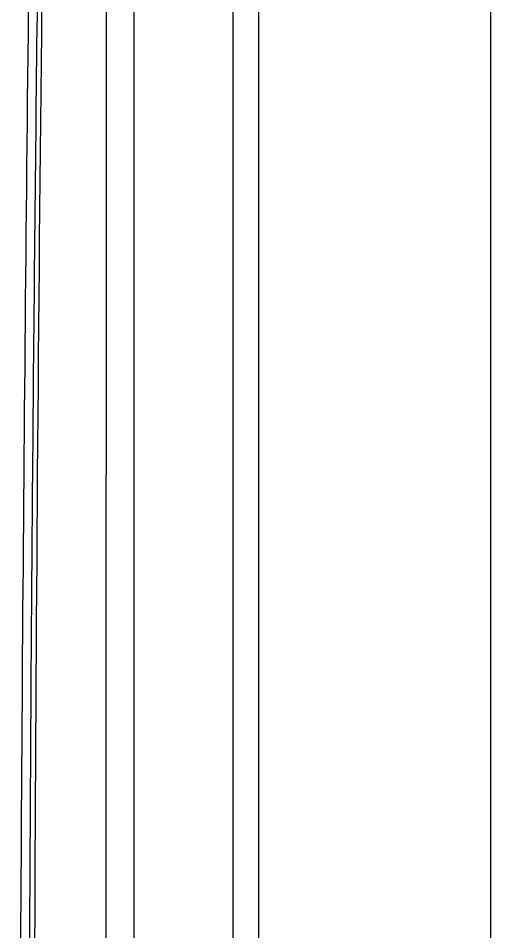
# Model space of a CAD drawing. Header units: inches. Extents: x 2 to 87, y 6 to 129.
# Drawn here: x 2.11 to 6.29, y 61.48 to 69.57 of the extents above; entities that cross this region are included whole.
import ezdxf

# ---------------------------------------------------------------- set-up
doc = ezdxf.new("R2010")
doc.units = ezdxf.units.IN
doc.header["$MEASUREMENT"] = 0
doc.layers.add('1', color=4, linetype='Continuous')

# ---------------------------------------------------------------- blocks, each defined once
blk = doc.blocks.new('2026 STRIDE')
at = {"layer": '1', "color": 3}
for p, q in [((0.5577, 53.7634), (0.5527, 32.7392)), ((0.8017, 53.7598), (0.8, 32.7392)), ((1.6813, 34.4446), (1.6813, 53.0423)), ((1.9084, 34.4446), (1.9084, 53.0423)), ((3.9605, 36.8385), (3.9605, 52.6744))]:
    blk.add_line(p, q, dxfattribs=at)
at = {"layer": '1'}
for points, knots in [([(0.0062, 57.9452), (-0.029, 55.8546), (-0.0994, 51.667), (-0.1683, 45.3757), (-0.2129, 39.0651), (-0.2183, 34.8516), (-0.221, 32.7417)], [0, 0, 0, 0, 0.248872, 0.498493, 0.748868, 1, 1, 1, 1]), ([(-0.14, 32.7417), (-0.135, 35.5421), (-0.125, 41.1428), (-0.0497, 49.5437), (0.0416, 55.1437), (0.0872, 57.9437)], [0, 0, 0, 0, 0.333334, 0.666667, 1, 1, 1, 1]), ([(0.1102, 57.6778), (0.0685, 54.9073), (-0.0148, 49.3663), (-0.0826, 41.054), (-0.0912, 35.5124), (-0.0955, 32.7416)], [0, 0, 0, 0, 0.333333, 0.666666, 1, 1, 1, 1])]:
    blk.add_open_spline(points, degree=3, knots=knots, dxfattribs=at)

msp = doc.modelspace()

# ---------------------------------------------------------------- block references
msp.add_blockref('2026 STRIDE', (2.3326, 21.1096))

doc.saveas('drawing.dxf')
